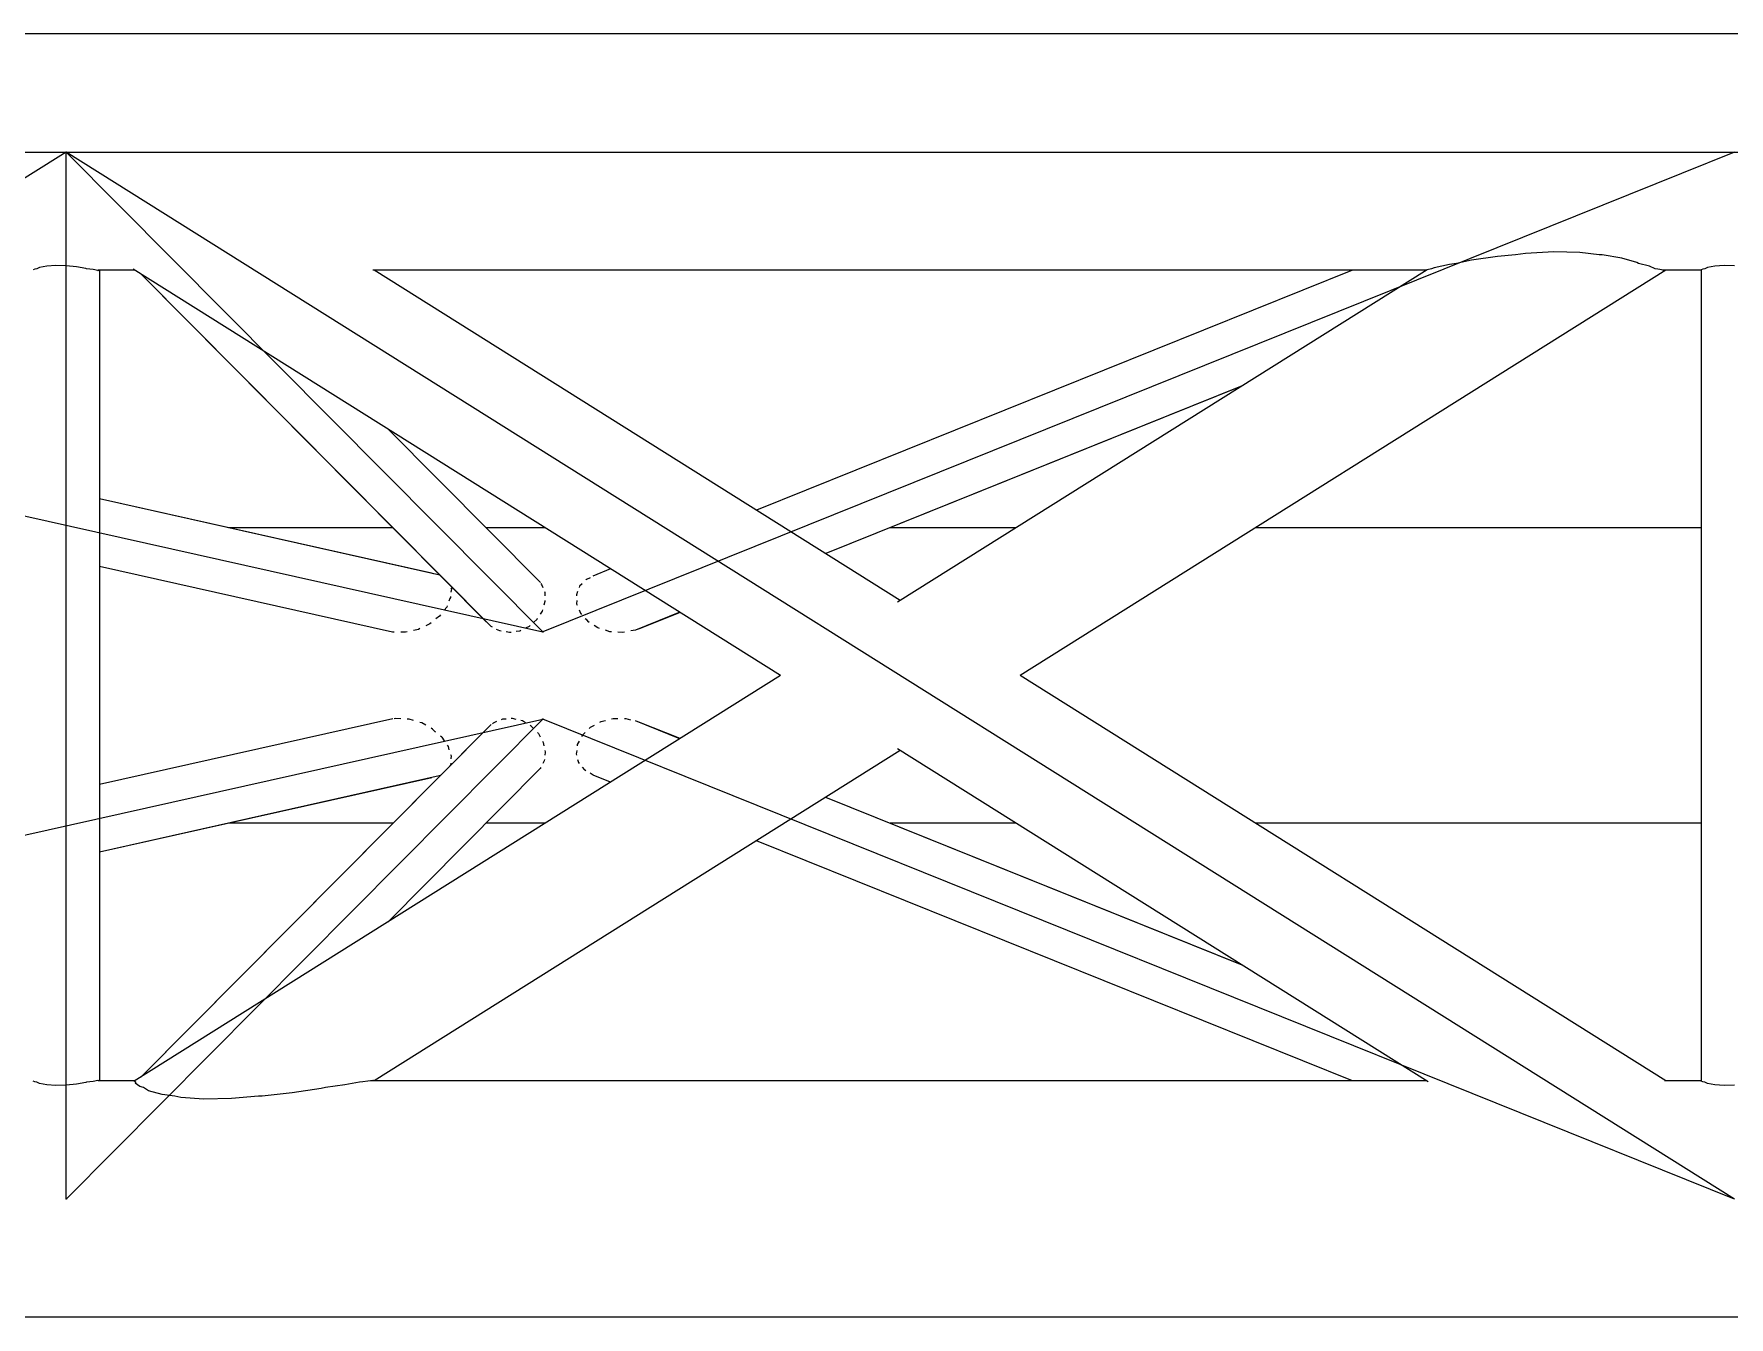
# Model space of a CAD drawing. Header units: millimetres. Extents: x 150209.93 to 150215.05, y 136675.65 to 136679.93.
# Drawn here: x 150210.6578 to 150210.7161, y 136677.7728 to 136677.8169 of the extents above; entities that cross this region are included whole.
import ezdxf

# ---------------------------------------------------------------- set-up
doc = ezdxf.new("R2010")
doc.units = ezdxf.units.MM
doc.header["$LTSCALE"] = 0.25
doc.linetypes.add('CENTER', pattern=[50.8, 31.75, -6.35, 6.35, -6.35])
doc.linetypes.add('XKITLINE00', pattern=[0])

# ---------------------------------------------------------------- blocks, each defined once
blk = doc.blocks.new('çatıı')
at = {"color": 8, "linetype": 'XKITLINE00'}
for p, q in [((9008.64, 10930.57), (7574.65, 10930.57)), ((8895.34, 10891.66), (8892.75, 10891.1)), ((8899.8, 10892.32), (8895.34, 10891.66)), ((8902.88, 10892.61), (8899.8, 10892.32)), ((8904.63, 10892.83), (8902.88, 10892.61)), ((8909.5, 10893.12), (8904.63, 10892.83)), ((8913.95, 10893.02), (8909.5, 10893.12)), ((8917.27, 10892.61), (8913.95, 10893.02)), ((8917.78, 10892.57), (8917.27, 10892.61)), ((8921.18, 10892.01), (8917.78, 10892.57)), ((8923.76, 10891.25), (8921.18, 10892.01)), ((8648.31, 10890.14), (8648.03, 10889.99)), ((8648.65, 10890.18), (8648.31, 10890.14)), ((8649.12, 10890.4), (8648.65, 10890.18)), ((8650.38, 10890.65), (8649.12, 10890.4)), ((8651.97, 10890.76), (8650.38, 10890.65)), ((8653.73, 10890.72), (8651.97, 10890.76)), ((8655.49, 10890.54), (8653.73, 10890.72)), ((8657.08, 10890.23), (8655.49, 10890.54)), ((8657.21, 10890.18), (8657.08, 10890.23)), ((8658.34, 10890.07), (8657.21, 10890.18)), ((8659.15, 10889.91), (8658.34, 10890.07)), ((8659.22, 10889.87), (8659.15, 10889.91)), ((8665.5, 10889.97), (8659.22, 10889.97)), ((8659.4, 10889.97), (8659.22, 10889.87)), ((8659.43, 10889.97), (8659.43, 10750.57)), ((8659.43, 10889.97), (8659.43, 10750.57)), ((8776.55, 10820.27), (8665.24, 10890.14)), ((8666.56, 10889.31), (8725.95, 10829.51)), ((8666.64, 10889.26), (8726.78, 10828.7)), ((8887.61, 10889.97), (8706.42, 10889.97)), ((8797.13, 10833.19), (8706.66, 10889.97)), ((8874.86, 10889.97), (8772.4, 10848.71)), ((8887.7, 10890.04), (8796.64, 10832.88)), ((8928.76, 10889.97), (8817.71, 10820.27)), ((8888.46, 10890.18), (8887.7, 10890.04)), ((8888.94, 10890.36), (8888.46, 10890.18)), ((8891.56, 10890.93), (8888.94, 10890.36)), ((8892.75, 10891.1), (8891.56, 10890.93)), ((8924.02, 10891.1), (8923.76, 10891.25)), ((8925.92, 10890.65), (8924.02, 10891.1)), ((8926.93, 10890.18), (8925.92, 10890.65)), ((8927.38, 10890.14), (8926.93, 10890.18)), ((8928.37, 10889.93), (8927.38, 10890.14)), ((8934.83, 10889.97), (8928.16, 10889.97)), ((8928.67, 10889.97), (8928.37, 10889.87)), ((8928.37, 10889.93), (8928.37, 10889.87)), ((8935.11, 10890.14), (8934.83, 10889.99)), ((8934.83, 10890.09), (8934.83, 10750.46)), ((8934.83, 10889.99), (8934.83, 10750.56)), ((8935.44, 10890.18), (8935.11, 10890.14)), ((8935.92, 10890.4), (8935.44, 10890.18)), ((8937.18, 10890.65), (8935.92, 10890.4)), ((8938.77, 10890.76), (8937.18, 10890.65)), ((8940.53, 10890.72), (8938.77, 10890.76)), ((8855.91, 10870.08), (8784.3, 10841.24)), ((8855.78, 10870), (8784.33, 10841.23)), ((8709.01, 10862.66), (8735.26, 10836.24)), ((8716.54, 10837.87), (8659.43, 10850.64)), ((8717.96, 10837.53), (8659.43, 10850.62)), ((8709.9, 10845.67), (8681.64, 10845.67)), ((8736.08, 10845.67), (8725.89, 10845.67)), ((8817.02, 10845.67), (8795.38, 10845.67)), ((8934.83, 10845.67), (8858.18, 10845.67)), ((8709.82, 10827.75), (8659.43, 10839.02)), ((8716.89, 10837.77), (8716.54, 10837.87)), ((8718.09, 10837.42), (8718.02, 10837.44)), ((8743.15, 10836.76), (8743.04, 10836.65)), ((8743.2, 10836.8), (8743.15, 10836.76)), ((8743.79, 10837.09), (8743.2, 10836.8)), ((8747.33, 10838.62), (8744.27, 10837.38)), ((8719.68, 10833.51), (8719.53, 10833.08)), ((8719.77, 10833.67), (8719.68, 10833.51)), ((8719.8, 10833.88), (8719.77, 10833.67)), ((8719.87, 10835.35), (8719.95, 10835.17)), ((8719.95, 10835.17), (8719.88, 10834.62)), ((8735.32, 10836.09), (8735.46, 10835.94)), ((8735.46, 10835.94), (8735.66, 10835.43)), ((8735.93, 10834.73), (8736.01, 10834.54)), ((8736.01, 10834.54), (8736.01, 10833.98)), ((8741.64, 10834.7), (8741.44, 10834.17)), ((8741.44, 10834.17), (8741.46, 10833.96)), ((8741.99, 10835.62), (8741.92, 10835.42)), ((8742.44, 10836.05), (8741.99, 10835.62)), ((8717.91, 10830.5), (8717.25, 10830.02)), ((8718.08, 10830.71), (8717.91, 10830.5)), ((8719.16, 10832.04), (8718.7, 10831.48)), ((8719.23, 10832.27), (8719.16, 10832.04)), ((8735.58, 10831.36), (8735.22, 10830.82)), ((8735.64, 10831.58), (8735.58, 10831.36)), ((8736.04, 10832.97), (8735.87, 10832.38)), ((8736.03, 10833.19), (8736.04, 10832.97)), ((8741.49, 10833.16), (8741.48, 10832.57)), ((8741.48, 10832.57), (8741.57, 10832.35)), ((8741.91, 10831.56), (8742.15, 10830.97)), ((8742.15, 10830.97), (8742.33, 10830.78)), ((8759.23, 10831.15), (8751.6, 10828.07)), ((8759.26, 10831.13), (8752.13, 10828.26)), ((8710.13, 10827.74), (8709.82, 10827.75)), ((8712.06, 10827.71), (8711.24, 10827.72)), ((8712.36, 10827.77), (8712.06, 10827.71)), ((8714.28, 10828.2), (8713.46, 10828.02)), ((8714.55, 10828.33), (8714.28, 10828.2)), ((8716.26, 10829.17), (8715.53, 10828.81)), ((8716.47, 10829.35), (8716.26, 10829.17)), ((8726.99, 10828.6), (8726.78, 10828.7)), ((8728.27, 10827.93), (8727.73, 10828.21)), ((8728.5, 10827.89), (8728.27, 10827.93)), ((8729.96, 10827.66), (8729.34, 10827.76)), ((8730.2, 10827.69), (8729.96, 10827.66)), ((8731.69, 10827.92), (8731.06, 10827.82)), ((8731.91, 10828.03), (8731.69, 10827.92)), ((8733.3, 10828.69), (8732.71, 10828.41)), ((8733.48, 10828.86), (8733.3, 10828.69)), ((8734.62, 10829.9), (8734.13, 10829.46)), ((8734.64, 10829.94), (8734.62, 10829.9)), ((8734.75, 10830.1), (8734.64, 10829.94)), ((8742.97, 10830.09), (8743.12, 10829.94)), ((8743.12, 10829.94), (8743.41, 10829.56)), ((8743.65, 10829.41), (8743.41, 10829.56)), ((8745.11, 10828.46), (8744.49, 10828.86)), ((8745.39, 10828.37), (8745.11, 10828.46)), ((8747.18, 10827.81), (8746.42, 10828.05)), ((8747.48, 10827.79), (8747.18, 10827.81)), ((8749.41, 10827.67), (8748.59, 10827.72)), ((8749.71, 10827.73), (8749.41, 10827.67)), ((8751.6, 10828.07), (8750.79, 10827.93)), ((8776.55, 10820.27), (8665.4, 10750.51)), ((8928.76, 10750.57), (8817.71, 10820.27)), ((8710.41, 10812.87), (8710.13, 10812.81)), ((8711.24, 10812.83), (8710.41, 10812.87)), ((8730.43, 10812.87), (8730.2, 10812.86)), ((8731.06, 10812.72), (8730.43, 10812.87)), ((8709.87, 10812.82), (8659.43, 10801.53)), ((8725.91, 10811), (8666.56, 10751.24)), ((8726.8, 10811.86), (8666.64, 10751.29)), ((8712.67, 10812.76), (8712.36, 10812.78)), ((8713.46, 10812.53), (8712.67, 10812.76)), ((8714.84, 10812.14), (8714.55, 10812.22)), ((8715.53, 10811.74), (8714.84, 10812.14)), ((8716.72, 10811.05), (8716.47, 10811.2)), ((8716.72, 10811.05), (8717.16, 10810.61)), ((8717.25, 10810.53), (8717.16, 10810.61)), ((8726.17, 10811.23), (8725.91, 10811)), ((8727.16, 10812.1), (8726.99, 10811.95)), ((8727.73, 10812.34), (8727.16, 10812.1)), ((8728.71, 10812.75), (8728.5, 10812.66)), ((8729.34, 10812.79), (8728.71, 10812.75)), ((8732.15, 10812.47), (8731.91, 10812.52)), ((8732.71, 10812.14), (8732.15, 10812.47)), ((8733.69, 10811.57), (8733.48, 10811.69)), ((8733.69, 10811.57), (8734.13, 10811.09)), ((8734.92, 10810.28), (8734.75, 10810.45)), ((8734.92, 10810.28), (8735.22, 10809.73)), ((8742.44, 10809.98), (8742.33, 10809.77)), ((8742.97, 10810.46), (8742.44, 10809.98)), ((8743.82, 10811.32), (8743.65, 10811.14)), ((8744.49, 10811.69), (8743.82, 10811.32)), ((8745.64, 10812.31), (8745.39, 10812.18)), ((8746.42, 10812.5), (8745.64, 10812.31)), ((8747.77, 10812.83), (8747.48, 10812.76)), ((8748.59, 10812.83), (8747.77, 10812.83)), ((8750.01, 10812.82), (8749.71, 10812.82)), ((8750.79, 10812.62), (8750.01, 10812.82)), ((8759.23, 10809.4), (8751.58, 10812.48)), ((8752.15, 10812.28), (8751.96, 10812.33)), ((8759.26, 10809.42), (8752.15, 10812.28)), ((8797.13, 10807.36), (8706.66, 10750.57)), ((8718.3, 10809.65), (8718.08, 10809.84)), ((8718.3, 10809.65), (8718.7, 10809.07)), ((8719.23, 10808.28), (8719.38, 10808.07)), ((8719.38, 10808.07), (8719.53, 10807.47)), ((8735.64, 10808.97), (8735.75, 10808.77)), ((8735.75, 10808.77), (8735.87, 10808.17)), ((8736.06, 10807.04), (8736.01, 10806.57)), ((8736.03, 10807.36), (8736.07, 10807.13)), ((8736.07, 10807.13), (8736.06, 10807.04)), ((8741.46, 10807.04), (8741.41, 10806.8)), ((8741.49, 10807.38), (8741.46, 10807.04)), ((8741.6, 10808.42), (8741.57, 10808.2)), ((8741.91, 10808.99), (8741.6, 10808.42)), ((8887.86, 10750.41), (8796.64, 10807.67)), ((8735.23, 10804.28), (8709.01, 10777.89)), ((8719.86, 10805), (8719.7, 10804.75)), ((8719.8, 10806.67), (8719.89, 10806.46)), ((8719.87, 10805.2), (8719.86, 10805)), ((8719.89, 10806.46), (8719.88, 10805.92)), ((8735.33, 10804.48), (8735.23, 10804.28)), ((8735.91, 10805.61), (8735.66, 10805.12)), ((8735.93, 10805.82), (8735.91, 10805.61)), ((8741.41, 10806.8), (8741.46, 10806.59)), ((8741.64, 10805.85), (8741.78, 10805.3)), ((8741.78, 10805.3), (8741.92, 10805.13)), ((8742.44, 10804.5), (8742.82, 10804.03)), ((8717.85, 10803), (8659.43, 10789.93)), ((8716.61, 10802.7), (8659.43, 10789.91)), ((8718.02, 10803.11), (8717.85, 10803)), ((8743.04, 10803.9), (8742.82, 10804.03)), ((8744.34, 10803.14), (8743.79, 10803.46)), ((8747.33, 10801.93), (8744.34, 10803.14)), ((8855.91, 10770.47), (8784.3, 10799.31)), ((8855.78, 10770.55), (8784.33, 10799.32)), ((8709.9, 10794.87), (8681.64, 10794.87)), ((8736.08, 10794.87), (8725.89, 10794.87)), ((8817.02, 10794.87), (8795.38, 10794.87)), ((8934.83, 10794.87), (8858.18, 10794.87)), ((8874.86, 10750.57), (8772.4, 10791.84)), ((8648.31, 10750.41), (8648.03, 10750.56)), ((8648.65, 10750.36), (8648.31, 10750.41)), ((8649.12, 10750.15), (8648.65, 10750.36)), ((8650.38, 10749.9), (8649.12, 10750.15)), ((8651.97, 10749.79), (8650.38, 10749.9)), ((8653.73, 10749.83), (8651.97, 10749.79)), ((8655.49, 10750.01), (8653.73, 10749.83)), ((8657.08, 10750.32), (8655.49, 10750.01)), ((8657.21, 10750.36), (8657.08, 10750.32)), ((8658.34, 10750.48), (8657.21, 10750.36)), ((8659.15, 10750.64), (8658.34, 10750.48)), ((8659.22, 10750.67), (8659.15, 10750.64)), ((8659.4, 10750.57), (8659.22, 10750.67)), ((8665.5, 10750.57), (8659.22, 10750.57)), ((8665.68, 10750.36), (8665.4, 10750.51)), ((8665.68, 10750.36), (8665.6, 10750.19)), ((8666.4, 10749.62), (8665.6, 10750.19)), ((8667.04, 10749.44), (8666.4, 10749.62)), ((8667.87, 10748.89), (8667.04, 10749.44)), ((8670.21, 10748.23), (8667.87, 10748.89)), ((8697.58, 10749.3), (8692.57, 10748.53)), ((8698.31, 10749.44), (8697.58, 10749.3)), ((8701.65, 10749.9), (8698.31, 10749.44)), ((8704.16, 10750.36), (8701.65, 10749.9)), ((8704.75, 10750.41), (8704.16, 10750.36)), ((8706.42, 10750.62), (8704.75, 10750.41)), ((8887.61, 10750.57), (8706.05, 10750.57)), ((8706.58, 10750.67), (8706.42, 10750.62)), ((8706.58, 10750.67), (8706.57, 10750.57)), ((8934.83, 10750.57), (8928.53, 10750.57)), ((8935.11, 10750.41), (8934.83, 10750.56)), ((8935.44, 10750.36), (8935.11, 10750.41)), ((8935.92, 10750.15), (8935.44, 10750.36)), ((8937.18, 10749.9), (8935.92, 10750.15)), ((8938.77, 10749.79), (8937.18, 10749.9)), ((8940.53, 10749.83), (8938.77, 10749.79)), ((8672.38, 10747.94), (8670.21, 10748.23)), ((8673.41, 10747.72), (8672.38, 10747.94)), ((8677.36, 10747.43), (8673.41, 10747.72)), ((8682.12, 10747.53), (8677.36, 10747.43)), ((8686.77, 10747.94), (8682.12, 10747.53)), ((8687.4, 10747.98), (8686.77, 10747.94)), ((8692.57, 10748.53), (8687.4, 10747.98)), ((9008.64, 10709.97), (7574.65, 10709.97))]:
    blk.add_line(p, q, dxfattribs=at)
at = {"color": 8, "linetype": 'CENTER'}
for p, q in [((7574.65, 10910.27), (9008.64, 10910.27)), ((8366.94, 10910.27), (8735.67, 10827.77)), ((8653.73, 10910.27), (8366.94, 10730.27)), ((8653.73, 10910.27), (8735.67, 10827.77)), ((8653.73, 10730.27), (8653.73, 10910.27)), ((8940.53, 10730.27), (8653.73, 10910.27)), ((8940.53, 10910.27), (8735.67, 10827.77)), ((8366.94, 10730.27), (8735.67, 10812.77)), ((8653.73, 10730.27), (8735.67, 10812.77)), ((8940.53, 10730.27), (8735.67, 10812.77))]:
    blk.add_line(p, q, dxfattribs=at)
at = {"color": 8, "linetype": 'XKITLINE00'}
for centre in [(8653.73, 10910.27), (8653.73, 10910.27), (8653.73, 10910.27), (8653.73, 10910.27), (8735.67, 10827.77), (8735.67, 10827.77), (8735.67, 10827.77), (8735.67, 10812.77), (8735.67, 10812.77), (8735.67, 10812.77), (8653.73, 10730.27), (8653.73, 10730.27)]:
    blk.add_circle(centre, 0.05, dxfattribs=at)

msp = doc.modelspace()

# ---------------------------------------------------------------- block references
at = {"xscale": 0.0002000170049888334, "yscale": 0.0002000170049888334, "zscale": 0.0002000170049888334}
msp.add_blockref('çatıı', (150208.928067, 136675.630592), dxfattribs=at)

doc.saveas('drawing.dxf')
